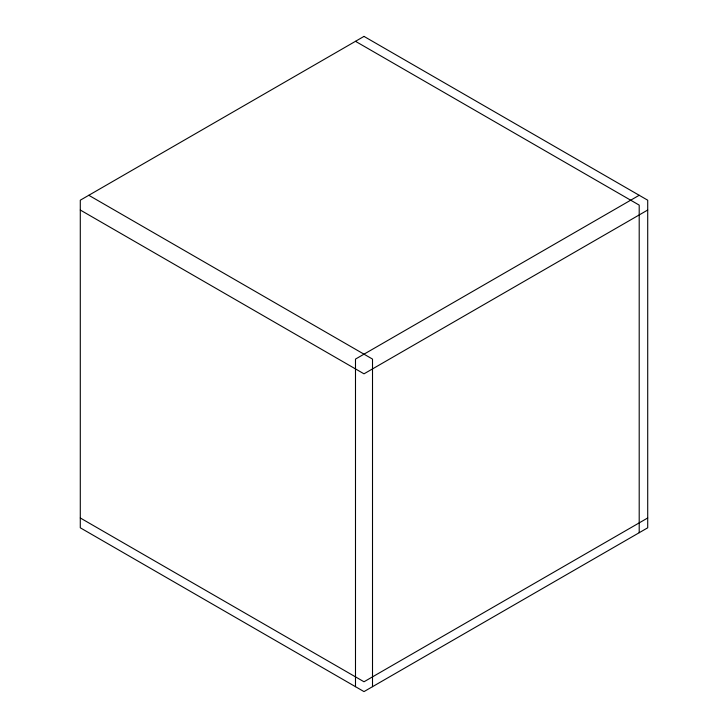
<?xml version="1.0" encoding="UTF-8"?>
<svg xmlns="http://www.w3.org/2000/svg" width="728" height="728" viewBox="0 0 728 728"><rect width="100%" height="100%" fill="white"/><g stroke="black" fill="none" stroke-linecap="round" stroke-linejoin="round"><path stroke-width="1.09" d="M639.202 195.286L355.491 359.086L355.491 686.686M647.711 210.028L364 373.828L80.289 210.028M647.711 517.972L364 681.772L80.289 517.972M355.491 41.314L639.202 205.114L639.202 532.714M88.798 195.286L372.509 359.086L372.509 686.686M364 36.4L80.289 200.2L80.289 527.8L364 691.6L647.711 527.8L647.711 200.2L364 36.4"/></g></svg>
